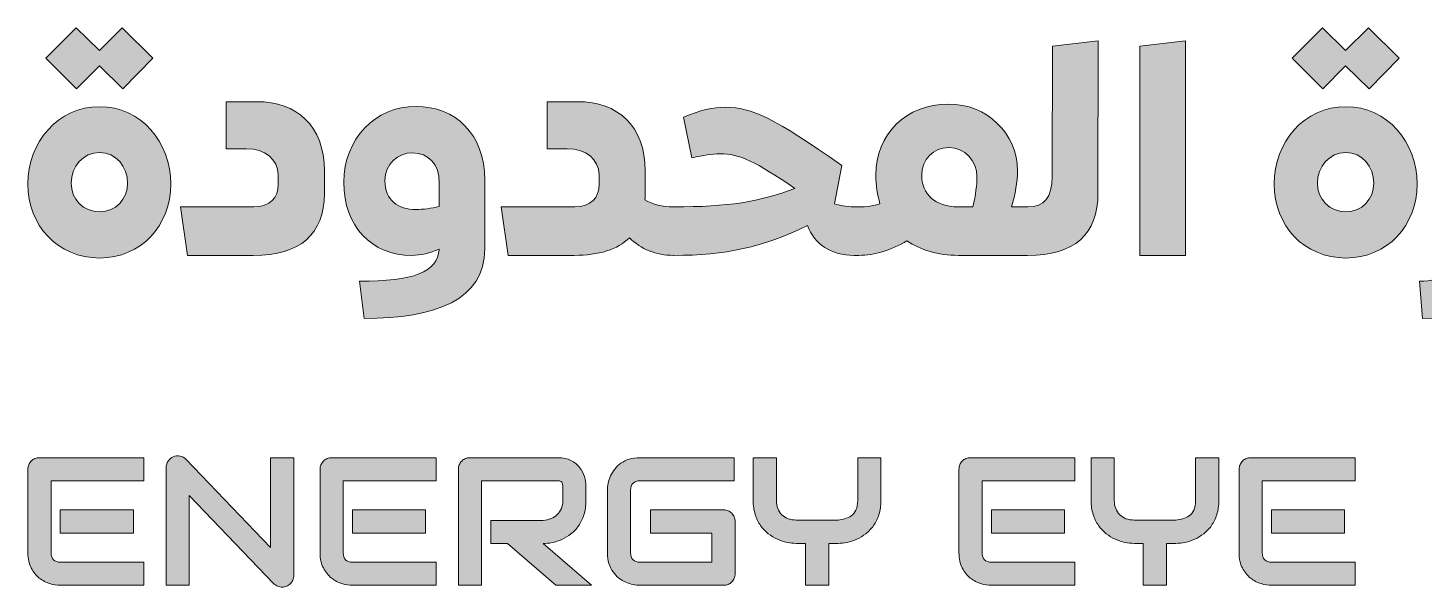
# Model space of a CAD drawing. Header units: millimetres. Extents: x 81 to 1251, y -181 to -29.
# Drawn here: x 359.1 to 451.2, y -181.2 to -144.3 of the extents above; entities that cross this region are included whole.
import ezdxf

# ---------------------------------------------------------------- set-up
doc = ezdxf.new("R2010")
doc.units = ezdxf.units.MM
doc.header["$MEASUREMENT"] = 0
doc.layers.add('Layer 1', color=7, linetype='Continuous', lineweight=0)

# ---------------------------------------------------------------- blocks, each defined once
blk = doc.blocks.new('Block_15')
at = {"layer": 'Layer 1', "true_color": 0x00b9ad, "transparency": 33554687}
h = blk.add_hatch(color=122, dxfattribs=at)
h.dxf.hatch_style = 2
edge = h.paths.add_edge_path()
edge.add_spline(control_points=[(359.525, -172.713), (359.432, -172.753), (359.35, -172.808), (359.282, -172.878), (359.213, -172.948), (359.16, -173.03), (359.12, -173.125), (359.081, -173.219), (359.062, -173.318), (359.062, -173.425), (359.062, -173.425), (359.062, -178.933), (359.062, -178.933), (359.062, -179.329), (359.133, -179.663), (359.276, -179.935), (359.419, -180.207), (359.596, -180.429), (359.811, -180.599), (360.024, -180.769), (360.256, -180.892), (360.506, -180.966), (360.757, -181.041), (360.988, -181.077), (361.2, -181.077), (361.2, -181.077), (366.709, -181.077), (366.709, -181.077), (366.709, -181.077), (366.709, -179.55), (366.709, -179.55), (366.709, -179.55), (361.212, -179.55), (361.212, -179.55), (361.007, -179.55), (360.852, -179.497), (360.747, -179.392), (360.642, -179.287), (360.589, -179.133), (360.589, -178.933), (360.589, -178.933), (360.589, -174.182), (360.589, -174.182), (360.589, -174.182), (366.709, -174.182), (366.709, -174.182), (366.709, -174.182), (366.709, -172.655), (366.709, -172.655), (366.709, -172.655), (359.831, -172.655), (359.831, -172.655), (359.721, -172.655), (359.619, -172.675), (359.525, -172.713)], knot_values=[0, 0, 0, 0, 1, 1, 1, 2, 2, 2, 3, 3, 3, 4, 4, 4, 5, 5, 5, 6, 6, 6, 7, 7, 7, 8, 8, 8, 9, 9, 9, 10, 10, 10, 11, 11, 11, 12, 12, 12, 13, 13, 13, 14, 14, 14, 15, 15, 15, 16, 16, 16, 17, 17, 17, 18, 18, 18, 18], degree=3, periodic=0)
h = blk.add_hatch(color=122, dxfattribs=at)
h.dxf.hatch_style = 2
edge = h.paths.add_edge_path()
edge.add_spline(control_points=[(375.073, -178.587), (375.073, -178.587), (369.493, -172.766), (369.493, -172.766), (369.383, -172.653), (369.253, -172.581), (369.1, -172.552), (368.946, -172.522), (368.798, -172.537), (368.654, -172.596), (368.516, -172.659), (368.403, -172.753), (368.316, -172.88), (368.228, -173.008), (368.183, -173.15), (368.183, -173.306), (368.183, -173.306), (368.183, -181.077), (368.183, -181.077), (368.183, -181.077), (369.711, -181.077), (369.711, -181.077), (369.711, -181.077), (369.711, -175.145), (369.711, -175.145), (369.711, -175.145), (375.291, -180.972), (375.291, -180.972), (375.365, -181.051), (375.45, -181.107), (375.546, -181.143), (375.642, -181.178), (375.736, -181.195), (375.831, -181.195), (375.937, -181.195), (376.036, -181.175), (376.131, -181.136), (376.224, -181.097), (376.306, -181.043), (376.374, -180.974), (376.443, -180.907), (376.497, -180.824), (376.539, -180.731), (376.58, -180.637), (376.6, -180.535), (376.6, -180.425), (376.6, -180.425), (376.6, -172.655), (376.6, -172.655), (376.6, -172.655), (375.073, -172.655), (375.073, -172.655), (375.073, -172.655), (375.073, -178.587), (375.073, -178.587)], knot_values=[0, 0, 0, 0, 1, 1, 1, 2, 2, 2, 3, 3, 3, 4, 4, 4, 5, 5, 5, 6, 6, 6, 7, 7, 7, 8, 8, 8, 9, 9, 9, 10, 10, 10, 11, 11, 11, 12, 12, 12, 13, 13, 13, 14, 14, 14, 15, 15, 15, 16, 16, 16, 17, 17, 17, 18, 18, 18, 18], degree=3, periodic=0)
h = blk.add_hatch(color=122, dxfattribs=at)
h.dxf.hatch_style = 2
edge = h.paths.add_edge_path()
edge.add_spline(control_points=[(378.803, -172.713), (378.709, -172.753), (378.628, -172.808), (378.559, -172.878), (378.491, -172.948), (378.437, -173.03), (378.398, -173.125), (378.358, -173.219), (378.339, -173.318), (378.339, -173.425), (378.339, -173.425), (378.339, -178.933), (378.339, -178.933), (378.339, -179.329), (378.41, -179.663), (378.553, -179.935), (378.696, -180.207), (378.875, -180.429), (379.088, -180.599), (379.302, -180.769), (379.533, -180.892), (379.783, -180.966), (380.035, -181.041), (380.266, -181.077), (380.477, -181.077), (380.477, -181.077), (385.987, -181.077), (385.987, -181.077), (385.987, -181.077), (385.987, -179.55), (385.987, -179.55), (385.987, -179.55), (380.489, -179.55), (380.489, -179.55), (380.286, -179.55), (380.131, -179.497), (380.024, -179.392), (379.919, -179.287), (379.866, -179.133), (379.866, -178.933), (379.866, -178.933), (379.866, -174.182), (379.866, -174.182), (379.866, -174.182), (385.987, -174.182), (385.987, -174.182), (385.987, -174.182), (385.987, -172.655), (385.987, -172.655), (385.987, -172.655), (379.108, -172.655), (379.108, -172.655), (378.999, -172.655), (378.897, -172.675), (378.803, -172.713)], knot_values=[0, 0, 0, 0, 1, 1, 1, 2, 2, 2, 3, 3, 3, 4, 4, 4, 5, 5, 5, 6, 6, 6, 7, 7, 7, 8, 8, 8, 9, 9, 9, 10, 10, 10, 11, 11, 11, 12, 12, 12, 13, 13, 13, 14, 14, 14, 15, 15, 15, 16, 16, 16, 17, 17, 17, 18, 18, 18, 18], degree=3, periodic=0)
h = blk.add_hatch(color=122, dxfattribs=at)
h.dxf.hatch_style = 2
edge = h.paths.add_edge_path()
edge.add_spline(control_points=[(393.655, -178.258), (393.868, -178.215), (394.079, -178.146), (394.289, -178.05), (394.498, -177.953), (394.699, -177.831), (394.891, -177.682), (395.082, -177.533), (395.252, -177.354), (395.398, -177.145), (395.546, -176.936), (395.662, -176.694), (395.748, -176.419), (395.834, -176.146), (395.877, -175.835), (395.877, -175.486), (395.877, -175.486), (395.877, -174.511), (395.877, -174.511), (395.877, -174.322), (395.845, -174.122), (395.781, -173.906), (395.716, -173.691), (395.61, -173.49), (395.464, -173.304), (395.317, -173.117), (395.126, -172.962), (394.891, -172.839), (394.655, -172.717), (394.367, -172.655), (394.027, -172.655), (394.027, -172.655), (388.23, -172.655), (388.23, -172.655), (388.121, -172.655), (388.019, -172.675), (387.925, -172.713), (387.83, -172.753), (387.749, -172.808), (387.68, -172.878), (387.613, -172.948), (387.558, -173.03), (387.519, -173.125), (387.48, -173.219), (387.46, -173.318), (387.46, -173.425), (387.46, -173.425), (387.46, -181.077), (387.46, -181.077), (387.46, -181.077), (388.988, -181.077), (388.988, -181.077), (388.988, -181.077), (388.988, -174.182), (388.988, -174.182), (388.988, -174.182), (394.027, -174.182), (394.027, -174.182), (394.059, -174.182), (394.093, -174.183), (394.13, -174.188), (394.168, -174.192), (394.203, -174.204), (394.236, -174.226), (394.269, -174.247), (394.296, -174.281), (394.318, -174.326), (394.34, -174.371), (394.35, -174.436), (394.35, -174.522), (394.35, -174.522), (394.35, -175.486), (394.35, -175.486), (394.35, -175.686), (394.319, -175.863), (394.256, -176.017), (394.193, -176.172), (394.105, -176.304), (393.989, -176.414), (393.874, -176.523), (393.737, -176.61), (393.579, -176.676), (393.419, -176.74), (393.245, -176.78), (393.052, -176.795), (393.052, -176.795), (389.598, -176.795), (389.598, -176.795), (389.598, -176.795), (389.598, -178.322), (389.598, -178.322), (389.598, -178.322), (390.697, -178.322), (390.697, -178.322), (390.697, -178.322), (393.881, -181.077), (393.881, -181.077), (393.881, -181.077), (396.242, -181.077), (396.242, -181.077), (396.242, -181.077), (393.052, -178.322), (393.052, -178.322), (393.24, -178.322), (393.441, -178.302), (393.655, -178.258)], knot_values=[0, 0, 0, 0, 1, 1, 1, 2, 2, 2, 3, 3, 3, 4, 4, 4, 5, 5, 5, 6, 6, 6, 7, 7, 7, 8, 8, 8, 9, 9, 9, 10, 10, 10, 11, 11, 11, 12, 12, 12, 13, 13, 13, 14, 14, 14, 15, 15, 15, 16, 16, 16, 17, 17, 17, 18, 18, 18, 19, 19, 19, 20, 20, 20, 21, 21, 21, 22, 22, 22, 23, 23, 23, 24, 24, 24, 25, 25, 25, 26, 26, 26, 27, 27, 27, 28, 28, 28, 29, 29, 29, 30, 30, 30, 31, 31, 31, 32, 32, 32, 33, 33, 33, 34, 34, 34, 35, 35, 35, 35], degree=3, periodic=0)
h = blk.add_hatch(color=122, dxfattribs=at)
h.dxf.hatch_style = 2
edge = h.paths.add_edge_path()
edge.add_spline(control_points=[(405.502, -176.326), (405.433, -176.256), (405.352, -176.199), (405.258, -176.158), (405.164, -176.117), (405.062, -176.096), (404.953, -176.096), (404.953, -176.096), (400.13, -176.096), (400.13, -176.096), (400.13, -176.096), (400.13, -177.635), (400.13, -177.635), (400.13, -177.635), (404.195, -177.635), (404.195, -177.635), (404.195, -177.635), (404.195, -179.55), (404.195, -179.55), (404.195, -179.55), (399.443, -179.55), (399.443, -179.55), (399.247, -179.55), (399.096, -179.497), (398.988, -179.389), (398.88, -179.282), (398.826, -179.129), (398.826, -178.933), (398.826, -178.933), (398.826, -174.81), (398.826, -174.81), (398.826, -174.603), (398.879, -174.446), (398.984, -174.341), (399.091, -174.234), (399.243, -174.182), (399.443, -174.182), (399.443, -174.182), (405.651, -174.182), (405.651, -174.182), (405.651, -174.182), (405.651, -172.655), (405.651, -172.655), (405.651, -172.655), (399.443, -172.655), (399.443, -172.655), (399.18, -172.655), (398.946, -172.688), (398.738, -172.754), (398.531, -172.821), (398.348, -172.91), (398.189, -173.022), (398.03, -173.133), (397.894, -173.261), (397.781, -173.407), (397.667, -173.552), (397.575, -173.703), (397.505, -173.861), (397.434, -174.02), (397.382, -174.181), (397.349, -174.343), (397.316, -174.506), (397.299, -174.658), (397.299, -174.799), (397.299, -174.799), (397.299, -178.933), (397.299, -178.933), (397.299, -179.196), (397.333, -179.432), (397.399, -179.641), (397.466, -179.85), (397.554, -180.035), (397.666, -180.194), (397.778, -180.352), (397.906, -180.487), (398.05, -180.599), (398.196, -180.711), (398.348, -180.801), (398.506, -180.872), (398.665, -180.943), (398.825, -180.995), (398.988, -181.028), (399.15, -181.061), (399.303, -181.077), (399.443, -181.077), (399.443, -181.077), (404.953, -181.077), (404.953, -181.077), (405.062, -181.077), (405.164, -181.058), (405.258, -181.019), (405.352, -180.979), (405.433, -180.926), (405.502, -180.857), (405.57, -180.789), (405.624, -180.707), (405.663, -180.614), (405.703, -180.519), (405.722, -180.418), (405.722, -180.308), (405.722, -180.308), (405.722, -176.866), (405.722, -176.866), (405.722, -176.76), (405.703, -176.661), (405.663, -176.569), (405.624, -176.477), (405.57, -176.396), (405.502, -176.326)], knot_values=[0, 0, 0, 0, 1, 1, 1, 2, 2, 2, 3, 3, 3, 4, 4, 4, 5, 5, 5, 6, 6, 6, 7, 7, 7, 8, 8, 8, 9, 9, 9, 10, 10, 10, 11, 11, 11, 12, 12, 12, 13, 13, 13, 14, 14, 14, 15, 15, 15, 16, 16, 16, 17, 17, 17, 18, 18, 18, 19, 19, 19, 20, 20, 20, 21, 21, 21, 22, 22, 22, 23, 23, 23, 24, 24, 24, 25, 25, 25, 26, 26, 26, 27, 27, 27, 28, 28, 28, 29, 29, 29, 30, 30, 30, 31, 31, 31, 32, 32, 32, 33, 33, 33, 34, 34, 34, 35, 35, 35, 36, 36, 36, 36], degree=3, periodic=0)
h = blk.add_hatch(color=122, dxfattribs=at)
h.dxf.hatch_style = 2
edge = h.paths.add_edge_path()
edge.add_spline(control_points=[(413.81, -175.474), (413.81, -175.74), (413.769, -175.953), (413.687, -176.114), (413.605, -176.275), (413.501, -176.4), (413.375, -176.491), (413.25, -176.58), (413.111, -176.644), (412.959, -176.68), (412.805, -176.718), (412.656, -176.748), (412.512, -176.772), (412.512, -176.772), (409.757, -176.772), (409.757, -176.772), (409.558, -176.772), (409.376, -176.742), (409.214, -176.68), (409.051, -176.62), (408.913, -176.533), (408.8, -176.419), (408.686, -176.307), (408.598, -176.17), (408.535, -176.011), (408.472, -175.853), (408.441, -175.674), (408.441, -175.474), (408.441, -175.474), (408.441, -172.655), (408.441, -172.655), (408.441, -172.655), (406.914, -172.655), (406.914, -172.655), (406.914, -172.655), (406.914, -175.474), (406.914, -175.474), (406.914, -175.819), (406.959, -176.129), (407.046, -176.405), (407.134, -176.68), (407.252, -176.924), (407.399, -177.133), (407.546, -177.342), (407.715, -177.523), (407.907, -177.671), (408.098, -177.82), (408.299, -177.942), (408.509, -178.038), (408.718, -178.134), (408.93, -178.204), (409.144, -178.246), (409.357, -178.29), (409.558, -178.311), (409.745, -178.311), (409.745, -178.311), (410.356, -178.311), (410.356, -178.311), (410.356, -178.311), (410.356, -181.077), (410.356, -181.077), (410.356, -181.077), (411.895, -181.077), (411.895, -181.077), (411.895, -181.077), (411.895, -178.311), (411.895, -178.311), (411.895, -178.311), (412.512, -178.311), (412.512, -178.311), (412.7, -178.311), (412.9, -178.29), (413.113, -178.246), (413.328, -178.204), (413.538, -178.134), (413.745, -178.038), (413.953, -177.942), (414.154, -177.82), (414.348, -177.671), (414.541, -177.523), (414.71, -177.342), (414.856, -177.133), (415, -176.924), (415.117, -176.682), (415.205, -176.408), (415.292, -176.134), (415.337, -175.823), (415.337, -175.474), (415.337, -175.474), (415.337, -172.655), (415.337, -172.655), (415.337, -172.655), (413.81, -172.655), (413.81, -172.655), (413.81, -172.655), (413.81, -175.474), (413.81, -175.474)], knot_values=[0, 0, 0, 0, 1, 1, 1, 2, 2, 2, 3, 3, 3, 4, 4, 4, 5, 5, 5, 6, 6, 6, 7, 7, 7, 8, 8, 8, 9, 9, 9, 10, 10, 10, 11, 11, 11, 12, 12, 12, 13, 13, 13, 14, 14, 14, 15, 15, 15, 16, 16, 16, 17, 17, 17, 18, 18, 18, 19, 19, 19, 20, 20, 20, 21, 21, 21, 22, 22, 22, 23, 23, 23, 24, 24, 24, 25, 25, 25, 26, 26, 26, 27, 27, 27, 28, 28, 28, 29, 29, 29, 30, 30, 30, 31, 31, 31, 32, 32, 32, 32], degree=3, periodic=0)
h = blk.add_hatch(color=122, dxfattribs=at)
h.dxf.hatch_style = 2
edge = h.paths.add_edge_path()
edge.add_spline(control_points=[(420.952, -172.713), (420.859, -172.753), (420.777, -172.808), (420.709, -172.878), (420.64, -172.948), (420.587, -173.03), (420.547, -173.125), (420.508, -173.219), (420.489, -173.318), (420.489, -173.425), (420.489, -173.425), (420.489, -178.933), (420.489, -178.933), (420.489, -179.329), (420.56, -179.663), (420.703, -179.935), (420.846, -180.207), (421.024, -180.429), (421.238, -180.599), (421.451, -180.769), (421.683, -180.892), (421.934, -180.966), (422.184, -181.041), (422.415, -181.077), (422.627, -181.077), (422.627, -181.077), (428.137, -181.077), (428.137, -181.077), (428.137, -181.077), (428.137, -179.55), (428.137, -179.55), (428.137, -179.55), (422.639, -179.55), (422.639, -179.55), (422.434, -179.55), (422.28, -179.497), (422.174, -179.392), (422.069, -179.287), (422.016, -179.133), (422.016, -178.933), (422.016, -178.933), (422.016, -174.182), (422.016, -174.182), (422.016, -174.182), (428.137, -174.182), (428.137, -174.182), (428.137, -174.182), (428.137, -172.655), (428.137, -172.655), (428.137, -172.655), (421.258, -172.655), (421.258, -172.655), (421.148, -172.655), (421.047, -172.675), (420.952, -172.713)], knot_values=[0, 0, 0, 0, 1, 1, 1, 2, 2, 2, 3, 3, 3, 4, 4, 4, 5, 5, 5, 6, 6, 6, 7, 7, 7, 8, 8, 8, 9, 9, 9, 10, 10, 10, 11, 11, 11, 12, 12, 12, 13, 13, 13, 14, 14, 14, 15, 15, 15, 16, 16, 16, 17, 17, 17, 18, 18, 18, 18], degree=3, periodic=0)
h = blk.add_hatch(color=122, dxfattribs=at)
h.dxf.hatch_style = 2
edge = h.paths.add_edge_path()
edge.add_spline(control_points=[(436.106, -175.474), (436.106, -175.74), (436.065, -175.953), (435.983, -176.114), (435.9, -176.275), (435.796, -176.4), (435.672, -176.491), (435.546, -176.58), (435.407, -176.644), (435.254, -176.68), (435.102, -176.718), (434.953, -176.748), (434.808, -176.772), (434.808, -176.772), (432.053, -176.772), (432.053, -176.772), (431.853, -176.772), (431.673, -176.742), (431.51, -176.68), (431.348, -176.62), (431.21, -176.533), (431.096, -176.419), (430.982, -176.307), (430.894, -176.17), (430.832, -176.011), (430.769, -175.853), (430.738, -175.674), (430.738, -175.474), (430.738, -175.474), (430.738, -172.655), (430.738, -172.655), (430.738, -172.655), (429.211, -172.655), (429.211, -172.655), (429.211, -172.655), (429.211, -175.474), (429.211, -175.474), (429.211, -175.819), (429.255, -176.129), (429.343, -176.405), (429.431, -176.68), (429.549, -176.924), (429.695, -177.133), (429.843, -177.342), (430.012, -177.523), (430.203, -177.671), (430.395, -177.82), (430.596, -177.942), (430.806, -178.038), (431.015, -178.134), (431.227, -178.204), (431.44, -178.246), (431.653, -178.29), (431.853, -178.311), (432.042, -178.311), (432.042, -178.311), (432.653, -178.311), (432.653, -178.311), (432.653, -178.311), (432.653, -181.077), (432.653, -181.077), (432.653, -181.077), (434.191, -181.077), (434.191, -181.077), (434.191, -181.077), (434.191, -178.311), (434.191, -178.311), (434.191, -178.311), (434.808, -178.311), (434.808, -178.311), (434.997, -178.311), (435.196, -178.29), (435.41, -178.246), (435.623, -178.204), (435.834, -178.134), (436.042, -178.038), (436.249, -177.942), (436.45, -177.82), (436.643, -177.671), (436.838, -177.523), (437.008, -177.342), (437.151, -177.133), (437.297, -176.924), (437.413, -176.682), (437.501, -176.408), (437.589, -176.134), (437.633, -175.823), (437.633, -175.474), (437.633, -175.474), (437.633, -172.655), (437.633, -172.655), (437.633, -172.655), (436.106, -172.655), (436.106, -172.655), (436.106, -172.655), (436.106, -175.474), (436.106, -175.474)], knot_values=[0, 0, 0, 0, 1, 1, 1, 2, 2, 2, 3, 3, 3, 4, 4, 4, 5, 5, 5, 6, 6, 6, 7, 7, 7, 8, 8, 8, 9, 9, 9, 10, 10, 10, 11, 11, 11, 12, 12, 12, 13, 13, 13, 14, 14, 14, 15, 15, 15, 16, 16, 16, 17, 17, 17, 18, 18, 18, 19, 19, 19, 20, 20, 20, 21, 21, 21, 22, 22, 22, 23, 23, 23, 24, 24, 24, 25, 25, 25, 26, 26, 26, 27, 27, 27, 28, 28, 28, 29, 29, 29, 30, 30, 30, 31, 31, 31, 32, 32, 32, 32], degree=3, periodic=0)
h = blk.add_hatch(color=122, dxfattribs=at)
h.dxf.hatch_style = 2
edge = h.paths.add_edge_path()
edge.add_spline(control_points=[(439.437, -172.713), (439.344, -172.753), (439.262, -172.808), (439.194, -172.878), (439.125, -172.948), (439.072, -173.03), (439.032, -173.125), (438.993, -173.219), (438.974, -173.318), (438.974, -173.425), (438.974, -173.425), (438.974, -178.933), (438.974, -178.933), (438.974, -179.329), (439.045, -179.663), (439.188, -179.935), (439.33, -180.207), (439.508, -180.429), (439.722, -180.599), (439.935, -180.769), (440.168, -180.892), (440.418, -180.966), (440.669, -181.041), (440.9, -181.077), (441.111, -181.077), (441.111, -181.077), (446.621, -181.077), (446.621, -181.077), (446.621, -181.077), (446.621, -179.55), (446.621, -179.55), (446.621, -179.55), (441.124, -179.55), (441.124, -179.55), (440.919, -179.55), (440.764, -179.497), (440.659, -179.392), (440.554, -179.287), (440.5, -179.133), (440.5, -178.933), (440.5, -178.933), (440.5, -174.182), (440.5, -174.182), (440.5, -174.182), (446.621, -174.182), (446.621, -174.182), (446.621, -174.182), (446.621, -172.655), (446.621, -172.655), (446.621, -172.655), (439.743, -172.655), (439.743, -172.655), (439.633, -172.655), (439.531, -172.675), (439.437, -172.713)], knot_values=[0, 0, 0, 0, 1, 1, 1, 2, 2, 2, 3, 3, 3, 4, 4, 4, 5, 5, 5, 6, 6, 6, 7, 7, 7, 8, 8, 8, 9, 9, 9, 10, 10, 10, 11, 11, 11, 12, 12, 12, 13, 13, 13, 14, 14, 14, 15, 15, 15, 16, 16, 16, 17, 17, 17, 18, 18, 18, 18], degree=3, periodic=0)
h = blk.add_hatch(color=122, dxfattribs=at)
h.dxf.hatch_style = 2
h.paths.add_polyline_path([(366.022, -177.635), (366.022, -176.096), (361.2, -176.096), (361.2, -177.635)])
h = blk.add_hatch(color=122, dxfattribs=at)
h.dxf.hatch_style = 2
h.paths.add_polyline_path([(385.299, -177.635), (385.299, -176.096), (380.477, -176.096), (380.477, -177.635)])
h = blk.add_hatch(color=122, dxfattribs=at)
h.dxf.hatch_style = 2
h.paths.add_polyline_path([(427.449, -177.635), (427.449, -176.096), (422.627, -176.096), (422.627, -177.635)])
h = blk.add_hatch(color=122, dxfattribs=at)
h.dxf.hatch_style = 2
h.paths.add_polyline_path([(445.934, -177.635), (445.934, -176.096), (441.111, -176.096), (441.111, -177.635)])
at = {"layer": 'Layer 1'}
for points in [[(366.022, -177.635), (366.022, -176.096), (361.2, -176.096), (361.2, -177.635)], [(385.299, -177.635), (385.299, -176.096), (380.477, -176.096), (380.477, -177.635)], [(427.449, -177.635), (427.449, -176.096), (422.627, -176.096), (422.627, -177.635)], [(445.934, -177.635), (445.934, -176.096), (441.111, -176.096), (441.111, -177.635)]]:
    blk.add_lwpolyline(points, close=True, dxfattribs=at)
for points, knots in [([(359.525, -172.713), (359.432, -172.753), (359.35, -172.808), (359.282, -172.878), (359.213, -172.948), (359.16, -173.03), (359.12, -173.125), (359.081, -173.219), (359.062, -173.318), (359.062, -173.425), (359.062, -173.425), (359.062, -178.933), (359.062, -178.933), (359.062, -179.329), (359.133, -179.663), (359.276, -179.935), (359.419, -180.207), (359.596, -180.429), (359.811, -180.599), (360.024, -180.769), (360.256, -180.892), (360.506, -180.966), (360.757, -181.041), (360.988, -181.077), (361.2, -181.077), (361.2, -181.077), (366.709, -181.077), (366.709, -181.077), (366.709, -181.077), (366.709, -179.55), (366.709, -179.55), (366.709, -179.55), (361.212, -179.55), (361.212, -179.55), (361.007, -179.55), (360.852, -179.497), (360.747, -179.392), (360.642, -179.287), (360.589, -179.133), (360.589, -178.933), (360.589, -178.933), (360.589, -174.182), (360.589, -174.182), (360.589, -174.182), (366.709, -174.182), (366.709, -174.182), (366.709, -174.182), (366.709, -172.655), (366.709, -172.655), (366.709, -172.655), (359.831, -172.655), (359.831, -172.655), (359.721, -172.655), (359.619, -172.675), (359.525, -172.713)], [0, 0, 0, 0, 1, 1, 1, 2, 2, 2, 3, 3, 3, 4, 4, 4, 5, 5, 5, 6, 6, 6, 7, 7, 7, 8, 8, 8, 9, 9, 9, 10, 10, 10, 11, 11, 11, 12, 12, 12, 13, 13, 13, 14, 14, 14, 15, 15, 15, 16, 16, 16, 17, 17, 17, 18, 18, 18, 18]), ([(375.073, -178.587), (375.073, -178.587), (369.493, -172.766), (369.493, -172.766), (369.383, -172.653), (369.253, -172.581), (369.1, -172.552), (368.946, -172.522), (368.798, -172.537), (368.654, -172.596), (368.516, -172.659), (368.403, -172.753), (368.316, -172.88), (368.228, -173.008), (368.183, -173.15), (368.183, -173.306), (368.183, -173.306), (368.183, -181.077), (368.183, -181.077), (368.183, -181.077), (369.711, -181.077), (369.711, -181.077), (369.711, -181.077), (369.711, -175.145), (369.711, -175.145), (369.711, -175.145), (375.291, -180.972), (375.291, -180.972), (375.365, -181.051), (375.45, -181.107), (375.546, -181.143), (375.642, -181.178), (375.736, -181.195), (375.831, -181.195), (375.937, -181.195), (376.036, -181.175), (376.131, -181.136), (376.224, -181.097), (376.306, -181.043), (376.374, -180.974), (376.443, -180.907), (376.497, -180.824), (376.539, -180.731), (376.58, -180.637), (376.6, -180.535), (376.6, -180.425), (376.6, -180.425), (376.6, -172.655), (376.6, -172.655), (376.6, -172.655), (375.073, -172.655), (375.073, -172.655), (375.073, -172.655), (375.073, -178.587), (375.073, -178.587)], [0, 0, 0, 0, 1, 1, 1, 2, 2, 2, 3, 3, 3, 4, 4, 4, 5, 5, 5, 6, 6, 6, 7, 7, 7, 8, 8, 8, 9, 9, 9, 10, 10, 10, 11, 11, 11, 12, 12, 12, 13, 13, 13, 14, 14, 14, 15, 15, 15, 16, 16, 16, 17, 17, 17, 18, 18, 18, 18]), ([(378.803, -172.713), (378.709, -172.753), (378.628, -172.808), (378.559, -172.878), (378.491, -172.948), (378.437, -173.03), (378.398, -173.125), (378.358, -173.219), (378.339, -173.318), (378.339, -173.425), (378.339, -173.425), (378.339, -178.933), (378.339, -178.933), (378.339, -179.329), (378.41, -179.663), (378.553, -179.935), (378.696, -180.207), (378.875, -180.429), (379.088, -180.599), (379.302, -180.769), (379.533, -180.892), (379.783, -180.966), (380.035, -181.041), (380.266, -181.077), (380.477, -181.077), (380.477, -181.077), (385.987, -181.077), (385.987, -181.077), (385.987, -181.077), (385.987, -179.55), (385.987, -179.55), (385.987, -179.55), (380.489, -179.55), (380.489, -179.55), (380.286, -179.55), (380.131, -179.497), (380.024, -179.392), (379.919, -179.287), (379.866, -179.133), (379.866, -178.933), (379.866, -178.933), (379.866, -174.182), (379.866, -174.182), (379.866, -174.182), (385.987, -174.182), (385.987, -174.182), (385.987, -174.182), (385.987, -172.655), (385.987, -172.655), (385.987, -172.655), (379.108, -172.655), (379.108, -172.655), (378.999, -172.655), (378.897, -172.675), (378.803, -172.713)], [0, 0, 0, 0, 1, 1, 1, 2, 2, 2, 3, 3, 3, 4, 4, 4, 5, 5, 5, 6, 6, 6, 7, 7, 7, 8, 8, 8, 9, 9, 9, 10, 10, 10, 11, 11, 11, 12, 12, 12, 13, 13, 13, 14, 14, 14, 15, 15, 15, 16, 16, 16, 17, 17, 17, 18, 18, 18, 18]), ([(393.655, -178.258), (393.868, -178.215), (394.079, -178.146), (394.289, -178.05), (394.498, -177.953), (394.699, -177.831), (394.891, -177.682), (395.082, -177.533), (395.252, -177.354), (395.398, -177.145), (395.546, -176.936), (395.662, -176.694), (395.748, -176.419), (395.834, -176.146), (395.877, -175.835), (395.877, -175.486), (395.877, -175.486), (395.877, -174.511), (395.877, -174.511), (395.877, -174.322), (395.845, -174.122), (395.781, -173.906), (395.716, -173.691), (395.61, -173.49), (395.464, -173.304), (395.317, -173.117), (395.126, -172.962), (394.891, -172.839), (394.655, -172.717), (394.367, -172.655), (394.027, -172.655), (394.027, -172.655), (388.23, -172.655), (388.23, -172.655), (388.121, -172.655), (388.019, -172.675), (387.925, -172.713), (387.83, -172.753), (387.749, -172.808), (387.68, -172.878), (387.613, -172.948), (387.558, -173.03), (387.519, -173.125), (387.48, -173.219), (387.46, -173.318), (387.46, -173.425), (387.46, -173.425), (387.46, -181.077), (387.46, -181.077), (387.46, -181.077), (388.988, -181.077), (388.988, -181.077), (388.988, -181.077), (388.988, -174.182), (388.988, -174.182), (388.988, -174.182), (394.027, -174.182), (394.027, -174.182), (394.059, -174.182), (394.093, -174.183), (394.13, -174.188), (394.168, -174.192), (394.203, -174.204), (394.236, -174.226), (394.269, -174.247), (394.296, -174.281), (394.318, -174.326), (394.34, -174.371), (394.35, -174.436), (394.35, -174.522), (394.35, -174.522), (394.35, -175.486), (394.35, -175.486), (394.35, -175.686), (394.319, -175.863), (394.256, -176.017), (394.193, -176.172), (394.105, -176.304), (393.989, -176.414), (393.874, -176.523), (393.737, -176.61), (393.579, -176.676), (393.419, -176.74), (393.245, -176.78), (393.052, -176.795), (393.052, -176.795), (389.598, -176.795), (389.598, -176.795), (389.598, -176.795), (389.598, -178.322), (389.598, -178.322), (389.598, -178.322), (390.697, -178.322), (390.697, -178.322), (390.697, -178.322), (393.881, -181.077), (393.881, -181.077), (393.881, -181.077), (396.242, -181.077), (396.242, -181.077), (396.242, -181.077), (393.052, -178.322), (393.052, -178.322), (393.24, -178.322), (393.441, -178.302), (393.655, -178.258)], [0, 0, 0, 0, 1, 1, 1, 2, 2, 2, 3, 3, 3, 4, 4, 4, 5, 5, 5, 6, 6, 6, 7, 7, 7, 8, 8, 8, 9, 9, 9, 10, 10, 10, 11, 11, 11, 12, 12, 12, 13, 13, 13, 14, 14, 14, 15, 15, 15, 16, 16, 16, 17, 17, 17, 18, 18, 18, 19, 19, 19, 20, 20, 20, 21, 21, 21, 22, 22, 22, 23, 23, 23, 24, 24, 24, 25, 25, 25, 26, 26, 26, 27, 27, 27, 28, 28, 28, 29, 29, 29, 30, 30, 30, 31, 31, 31, 32, 32, 32, 33, 33, 33, 34, 34, 34, 35, 35, 35, 35]), ([(405.502, -176.326), (405.433, -176.256), (405.352, -176.199), (405.258, -176.158), (405.164, -176.117), (405.062, -176.096), (404.953, -176.096), (404.953, -176.096), (400.13, -176.096), (400.13, -176.096), (400.13, -176.096), (400.13, -177.635), (400.13, -177.635), (400.13, -177.635), (404.195, -177.635), (404.195, -177.635), (404.195, -177.635), (404.195, -179.55), (404.195, -179.55), (404.195, -179.55), (399.443, -179.55), (399.443, -179.55), (399.247, -179.55), (399.096, -179.497), (398.988, -179.389), (398.88, -179.282), (398.826, -179.129), (398.826, -178.933), (398.826, -178.933), (398.826, -174.81), (398.826, -174.81), (398.826, -174.603), (398.879, -174.446), (398.984, -174.341), (399.091, -174.234), (399.243, -174.182), (399.443, -174.182), (399.443, -174.182), (405.651, -174.182), (405.651, -174.182), (405.651, -174.182), (405.651, -172.655), (405.651, -172.655), (405.651, -172.655), (399.443, -172.655), (399.443, -172.655), (399.18, -172.655), (398.946, -172.688), (398.738, -172.754), (398.531, -172.821), (398.348, -172.91), (398.189, -173.022), (398.03, -173.133), (397.894, -173.261), (397.781, -173.407), (397.667, -173.552), (397.575, -173.703), (397.505, -173.861), (397.434, -174.02), (397.382, -174.181), (397.349, -174.343), (397.316, -174.506), (397.299, -174.658), (397.299, -174.799), (397.299, -174.799), (397.299, -178.933), (397.299, -178.933), (397.299, -179.196), (397.333, -179.432), (397.399, -179.641), (397.466, -179.85), (397.554, -180.035), (397.666, -180.194), (397.778, -180.352), (397.906, -180.487), (398.05, -180.599), (398.196, -180.711), (398.348, -180.801), (398.506, -180.872), (398.665, -180.943), (398.825, -180.995), (398.988, -181.028), (399.15, -181.061), (399.303, -181.077), (399.443, -181.077), (399.443, -181.077), (404.953, -181.077), (404.953, -181.077), (405.062, -181.077), (405.164, -181.058), (405.258, -181.019), (405.352, -180.979), (405.433, -180.926), (405.502, -180.857), (405.57, -180.789), (405.624, -180.707), (405.663, -180.614), (405.703, -180.519), (405.722, -180.418), (405.722, -180.308), (405.722, -180.308), (405.722, -176.866), (405.722, -176.866), (405.722, -176.76), (405.703, -176.661), (405.663, -176.569), (405.624, -176.477), (405.57, -176.396), (405.502, -176.326)], [0, 0, 0, 0, 1, 1, 1, 2, 2, 2, 3, 3, 3, 4, 4, 4, 5, 5, 5, 6, 6, 6, 7, 7, 7, 8, 8, 8, 9, 9, 9, 10, 10, 10, 11, 11, 11, 12, 12, 12, 13, 13, 13, 14, 14, 14, 15, 15, 15, 16, 16, 16, 17, 17, 17, 18, 18, 18, 19, 19, 19, 20, 20, 20, 21, 21, 21, 22, 22, 22, 23, 23, 23, 24, 24, 24, 25, 25, 25, 26, 26, 26, 27, 27, 27, 28, 28, 28, 29, 29, 29, 30, 30, 30, 31, 31, 31, 32, 32, 32, 33, 33, 33, 34, 34, 34, 35, 35, 35, 36, 36, 36, 36]), ([(413.81, -175.474), (413.81, -175.74), (413.769, -175.953), (413.687, -176.114), (413.605, -176.275), (413.501, -176.4), (413.375, -176.491), (413.25, -176.58), (413.111, -176.644), (412.959, -176.68), (412.805, -176.718), (412.656, -176.748), (412.512, -176.772), (412.512, -176.772), (409.757, -176.772), (409.757, -176.772), (409.558, -176.772), (409.376, -176.742), (409.214, -176.68), (409.051, -176.62), (408.913, -176.533), (408.8, -176.419), (408.686, -176.307), (408.598, -176.17), (408.535, -176.011), (408.472, -175.853), (408.441, -175.674), (408.441, -175.474), (408.441, -175.474), (408.441, -172.655), (408.441, -172.655), (408.441, -172.655), (406.914, -172.655), (406.914, -172.655), (406.914, -172.655), (406.914, -175.474), (406.914, -175.474), (406.914, -175.819), (406.959, -176.129), (407.046, -176.405), (407.134, -176.68), (407.252, -176.924), (407.399, -177.133), (407.546, -177.342), (407.715, -177.523), (407.907, -177.671), (408.098, -177.82), (408.299, -177.942), (408.509, -178.038), (408.718, -178.134), (408.93, -178.204), (409.144, -178.246), (409.357, -178.29), (409.558, -178.311), (409.745, -178.311), (409.745, -178.311), (410.356, -178.311), (410.356, -178.311), (410.356, -178.311), (410.356, -181.077), (410.356, -181.077), (410.356, -181.077), (411.895, -181.077), (411.895, -181.077), (411.895, -181.077), (411.895, -178.311), (411.895, -178.311), (411.895, -178.311), (412.512, -178.311), (412.512, -178.311), (412.7, -178.311), (412.9, -178.29), (413.113, -178.246), (413.328, -178.204), (413.538, -178.134), (413.745, -178.038), (413.953, -177.942), (414.154, -177.82), (414.348, -177.671), (414.541, -177.523), (414.71, -177.342), (414.856, -177.133), (415, -176.924), (415.117, -176.682), (415.205, -176.408), (415.292, -176.134), (415.337, -175.823), (415.337, -175.474), (415.337, -175.474), (415.337, -172.655), (415.337, -172.655), (415.337, -172.655), (413.81, -172.655), (413.81, -172.655), (413.81, -172.655), (413.81, -175.474), (413.81, -175.474)], [0, 0, 0, 0, 1, 1, 1, 2, 2, 2, 3, 3, 3, 4, 4, 4, 5, 5, 5, 6, 6, 6, 7, 7, 7, 8, 8, 8, 9, 9, 9, 10, 10, 10, 11, 11, 11, 12, 12, 12, 13, 13, 13, 14, 14, 14, 15, 15, 15, 16, 16, 16, 17, 17, 17, 18, 18, 18, 19, 19, 19, 20, 20, 20, 21, 21, 21, 22, 22, 22, 23, 23, 23, 24, 24, 24, 25, 25, 25, 26, 26, 26, 27, 27, 27, 28, 28, 28, 29, 29, 29, 30, 30, 30, 31, 31, 31, 32, 32, 32, 32]), ([(420.952, -172.713), (420.859, -172.753), (420.777, -172.808), (420.709, -172.878), (420.64, -172.948), (420.587, -173.03), (420.547, -173.125), (420.508, -173.219), (420.489, -173.318), (420.489, -173.425), (420.489, -173.425), (420.489, -178.933), (420.489, -178.933), (420.489, -179.329), (420.56, -179.663), (420.703, -179.935), (420.846, -180.207), (421.024, -180.429), (421.238, -180.599), (421.451, -180.769), (421.683, -180.892), (421.934, -180.966), (422.184, -181.041), (422.415, -181.077), (422.627, -181.077), (422.627, -181.077), (428.137, -181.077), (428.137, -181.077), (428.137, -181.077), (428.137, -179.55), (428.137, -179.55), (428.137, -179.55), (422.639, -179.55), (422.639, -179.55), (422.434, -179.55), (422.28, -179.497), (422.174, -179.392), (422.069, -179.287), (422.016, -179.133), (422.016, -178.933), (422.016, -178.933), (422.016, -174.182), (422.016, -174.182), (422.016, -174.182), (428.137, -174.182), (428.137, -174.182), (428.137, -174.182), (428.137, -172.655), (428.137, -172.655), (428.137, -172.655), (421.258, -172.655), (421.258, -172.655), (421.148, -172.655), (421.047, -172.675), (420.952, -172.713)], [0, 0, 0, 0, 1, 1, 1, 2, 2, 2, 3, 3, 3, 4, 4, 4, 5, 5, 5, 6, 6, 6, 7, 7, 7, 8, 8, 8, 9, 9, 9, 10, 10, 10, 11, 11, 11, 12, 12, 12, 13, 13, 13, 14, 14, 14, 15, 15, 15, 16, 16, 16, 17, 17, 17, 18, 18, 18, 18]), ([(436.106, -175.474), (436.106, -175.74), (436.065, -175.953), (435.983, -176.114), (435.9, -176.275), (435.796, -176.4), (435.672, -176.491), (435.546, -176.58), (435.407, -176.644), (435.254, -176.68), (435.102, -176.718), (434.953, -176.748), (434.808, -176.772), (434.808, -176.772), (432.053, -176.772), (432.053, -176.772), (431.853, -176.772), (431.673, -176.742), (431.51, -176.68), (431.348, -176.62), (431.21, -176.533), (431.096, -176.419), (430.982, -176.307), (430.894, -176.17), (430.832, -176.011), (430.769, -175.853), (430.738, -175.674), (430.738, -175.474), (430.738, -175.474), (430.738, -172.655), (430.738, -172.655), (430.738, -172.655), (429.211, -172.655), (429.211, -172.655), (429.211, -172.655), (429.211, -175.474), (429.211, -175.474), (429.211, -175.819), (429.255, -176.129), (429.343, -176.405), (429.431, -176.68), (429.549, -176.924), (429.695, -177.133), (429.843, -177.342), (430.012, -177.523), (430.203, -177.671), (430.395, -177.82), (430.596, -177.942), (430.806, -178.038), (431.015, -178.134), (431.227, -178.204), (431.44, -178.246), (431.653, -178.29), (431.853, -178.311), (432.042, -178.311), (432.042, -178.311), (432.653, -178.311), (432.653, -178.311), (432.653, -178.311), (432.653, -181.077), (432.653, -181.077), (432.653, -181.077), (434.191, -181.077), (434.191, -181.077), (434.191, -181.077), (434.191, -178.311), (434.191, -178.311), (434.191, -178.311), (434.808, -178.311), (434.808, -178.311), (434.997, -178.311), (435.196, -178.29), (435.41, -178.246), (435.623, -178.204), (435.834, -178.134), (436.042, -178.038), (436.249, -177.942), (436.45, -177.82), (436.643, -177.671), (436.838, -177.523), (437.008, -177.342), (437.151, -177.133), (437.297, -176.924), (437.413, -176.682), (437.501, -176.408), (437.589, -176.134), (437.633, -175.823), (437.633, -175.474), (437.633, -175.474), (437.633, -172.655), (437.633, -172.655), (437.633, -172.655), (436.106, -172.655), (436.106, -172.655), (436.106, -172.655), (436.106, -175.474), (436.106, -175.474)], [0, 0, 0, 0, 1, 1, 1, 2, 2, 2, 3, 3, 3, 4, 4, 4, 5, 5, 5, 6, 6, 6, 7, 7, 7, 8, 8, 8, 9, 9, 9, 10, 10, 10, 11, 11, 11, 12, 12, 12, 13, 13, 13, 14, 14, 14, 15, 15, 15, 16, 16, 16, 17, 17, 17, 18, 18, 18, 19, 19, 19, 20, 20, 20, 21, 21, 21, 22, 22, 22, 23, 23, 23, 24, 24, 24, 25, 25, 25, 26, 26, 26, 27, 27, 27, 28, 28, 28, 29, 29, 29, 30, 30, 30, 31, 31, 31, 32, 32, 32, 32]), ([(439.437, -172.713), (439.344, -172.753), (439.262, -172.808), (439.194, -172.878), (439.125, -172.948), (439.072, -173.03), (439.032, -173.125), (438.993, -173.219), (438.974, -173.318), (438.974, -173.425), (438.974, -173.425), (438.974, -178.933), (438.974, -178.933), (438.974, -179.329), (439.045, -179.663), (439.188, -179.935), (439.33, -180.207), (439.508, -180.429), (439.722, -180.599), (439.935, -180.769), (440.168, -180.892), (440.418, -180.966), (440.669, -181.041), (440.9, -181.077), (441.111, -181.077), (441.111, -181.077), (446.621, -181.077), (446.621, -181.077), (446.621, -181.077), (446.621, -179.55), (446.621, -179.55), (446.621, -179.55), (441.124, -179.55), (441.124, -179.55), (440.919, -179.55), (440.764, -179.497), (440.659, -179.392), (440.554, -179.287), (440.5, -179.133), (440.5, -178.933), (440.5, -178.933), (440.5, -174.182), (440.5, -174.182), (440.5, -174.182), (446.621, -174.182), (446.621, -174.182), (446.621, -174.182), (446.621, -172.655), (446.621, -172.655), (446.621, -172.655), (439.743, -172.655), (439.743, -172.655), (439.633, -172.655), (439.531, -172.675), (439.437, -172.713)], [0, 0, 0, 0, 1, 1, 1, 2, 2, 2, 3, 3, 3, 4, 4, 4, 5, 5, 5, 6, 6, 6, 7, 7, 7, 8, 8, 8, 9, 9, 9, 10, 10, 10, 11, 11, 11, 12, 12, 12, 13, 13, 13, 14, 14, 14, 15, 15, 15, 16, 16, 16, 17, 17, 17, 18, 18, 18, 18])]:
    blk.add_open_spline(points, degree=3, knots=knots, dxfattribs=at)
blk = doc.blocks.new('Block_16')
at = {"layer": 'Layer 1', "true_color": 0x414042, "transparency": 33554687}
h = blk.add_hatch(color=250, dxfattribs=at)
h.dxf.hatch_style = 2
h.paths.add_polyline_path([(363.775, -146.797), (365.326, -148.31), (367.304, -146.292), (365.287, -144.295), (363.775, -145.789), (362.242, -144.295), (360.245, -146.292), (362.261, -148.31)])
h = blk.add_hatch(color=250, dxfattribs=at)
h.dxf.hatch_style = 2
h.paths.add_polyline_path([(446.002, -146.797), (447.554, -148.31), (449.532, -146.292), (447.514, -144.295), (446.002, -145.789), (444.47, -144.295), (442.472, -146.292), (444.489, -148.31)])
h = blk.add_hatch(color=250, dxfattribs=at)
h.dxf.hatch_style = 2
edge = h.paths.add_edge_path()
edge.add_spline(control_points=[(421.405, -156.106), (421.405, -156.106), (420.434, -156.106), (420.434, -156.106), (418.922, -156.106), (418.03, -155.252), (418.03, -154.011), (418.03, -152.964), (418.786, -152.189), (419.834, -152.189), (420.862, -152.189), (421.675, -153.061), (421.675, -154.108), (421.675, -154.652), (421.598, -155.31), (421.405, -156.106)], knot_values=[0, 0, 0, 0, 1, 1, 1, 2, 2, 2, 3, 3, 3, 4, 4, 4, 5, 5, 5, 5], degree=3, periodic=0)
edge = h.paths.add_edge_path()
edge.add_spline(control_points=[(426.635, -154.108), (426.635, -155.485), (426.132, -156.106), (425.026, -156.106), (425.023, -156.106), (425.021, -156.109), (425.018, -156.109), (425.015, -156.109), (425.014, -156.106), (425.011, -156.106), (425.011, -156.106), (423.964, -156.106), (423.964, -156.106), (424.217, -155.252), (424.351, -154.477), (424.351, -153.72), (424.351, -151.257), (422.316, -149.318), (419.795, -149.318), (417.002, -149.318), (415.005, -151.316), (415.005, -154.011), (415.005, -154.69), (415.101, -155.31), (415.276, -155.893), (414.869, -156.028), (414.403, -156.106), (413.88, -156.106), (413.88, -156.106), (413.575, -156.106), (413.575, -156.106), (413.013, -156.087), (412.587, -156.028), (412.276, -155.893), (412.276, -155.893), (412.761, -153.371), (412.761, -153.371), (408.281, -150.249), (406.807, -149.532), (405.1, -149.532), (404.267, -149.532), (403.394, -149.726), (402.309, -150.19), (402.309, -150.19), (402.871, -152.866), (402.871, -152.866), (403.665, -152.712), (404.112, -152.596), (404.732, -152.596), (406.032, -152.596), (407.059, -153.119), (409.658, -154.884), (407.331, -155.776), (405.314, -156.106), (401.649, -156.106), (401.646, -156.106), (401.644, -156.108), (401.641, -156.109), (401.639, -156.108), (401.637, -156.106), (401.634, -156.106), (400.878, -156.106), (400.296, -155.931), (399.772, -155.64), (399.791, -155.504), (399.791, -155.369), (399.791, -155.233), (399.791, -155.233), (399.791, -153.72), (399.791, -153.72), (399.791, -150.754), (397.969, -149.164), (395.331, -149.164), (395.331, -149.164), (393.315, -149.164), (393.315, -149.164), (393.315, -149.164), (393.315, -152.266), (393.315, -152.266), (393.315, -152.266), (394.633, -152.266), (394.633, -152.266), (395.874, -152.266), (396.728, -152.964), (396.747, -153.992), (396.747, -153.992), (396.747, -154.612), (396.747, -154.612), (396.747, -155.504), (396.223, -156.106), (395.137, -156.106), (395.137, -156.106), (390.29, -156.106), (390.29, -156.106), (390.29, -156.106), (390.754, -159.306), (390.754, -159.306), (390.754, -159.306), (395.099, -159.306), (395.099, -159.306), (396.747, -159.306), (397.969, -158.918), (398.745, -158.142), (399.521, -158.898), (400.509, -159.306), (401.634, -159.306), (401.637, -159.306), (401.639, -159.303), (401.641, -159.302), (401.644, -159.303), (401.646, -159.306), (401.649, -159.306), (405.119, -159.306), (407.505, -158.782), (410.492, -157.328), (410.957, -158.569), (412.063, -159.306), (413.556, -159.306), (413.556, -159.306), (413.886, -159.306), (413.886, -159.306), (413.886, -159.306), (413.886, -159.305), (413.887, -159.305), (414.894, -159.303), (416.074, -158.955), (417.06, -158.335), (417.952, -158.957), (419.116, -159.306), (420.454, -159.306), (420.454, -159.306), (425.011, -159.306), (425.011, -159.306), (425.012, -159.306), (425.012, -159.305), (425.012, -159.305), (428.131, -159.303), (429.661, -157.927), (429.661, -155.195), (429.661, -155.195), (429.681, -145.149), (429.681, -145.149), (429.681, -145.149), (426.656, -145.498), (426.656, -145.498), (426.656, -145.498), (426.635, -154.108), (426.635, -154.108)], knot_values=[0, 0, 0, 0, 1, 1, 1, 2, 2, 2, 3, 3, 3, 4, 4, 4, 5, 5, 5, 6, 6, 6, 7, 7, 7, 8, 8, 8, 9, 9, 9, 10, 10, 10, 11, 11, 11, 12, 12, 12, 13, 13, 13, 14, 14, 14, 15, 15, 15, 16, 16, 16, 17, 17, 17, 18, 18, 18, 19, 19, 19, 20, 20, 20, 21, 21, 21, 22, 22, 22, 23, 23, 23, 24, 24, 24, 25, 25, 25, 26, 26, 26, 27, 27, 27, 28, 28, 28, 29, 29, 29, 30, 30, 30, 31, 31, 31, 32, 32, 32, 33, 33, 33, 34, 34, 34, 35, 35, 35, 36, 36, 36, 37, 37, 37, 38, 38, 38, 39, 39, 39, 40, 40, 40, 41, 41, 41, 42, 42, 42, 43, 43, 43, 44, 44, 44, 45, 45, 45, 46, 46, 46, 47, 47, 47, 48, 48, 48, 49, 49, 49, 49], degree=3, periodic=0)
h = blk.add_hatch(color=250, dxfattribs=at)
h.dxf.hatch_style = 2
h.paths.add_polyline_path([(432.412, -159.306), (435.437, -159.306), (435.437, -145.149), (432.412, -145.498)])
h = blk.add_hatch(color=250, dxfattribs=at)
h.dxf.hatch_style = 2
edge = h.paths.add_edge_path()
edge.add_spline(control_points=[(374.165, -149.164), (374.165, -149.164), (372.147, -149.164), (372.147, -149.164), (372.147, -149.164), (372.147, -152.266), (372.147, -152.266), (372.147, -152.266), (373.466, -152.266), (373.466, -152.266), (374.708, -152.266), (375.561, -152.964), (375.58, -153.992), (375.58, -153.992), (375.58, -154.612), (375.58, -154.612), (375.58, -155.504), (375.057, -156.106), (373.971, -156.106), (373.971, -156.106), (369.122, -156.106), (369.122, -156.106), (369.122, -156.106), (369.588, -159.306), (369.588, -159.306), (369.588, -159.306), (373.931, -159.306), (373.931, -159.306), (377.054, -159.306), (378.586, -157.909), (378.625, -155.233), (378.625, -155.233), (378.625, -153.72), (378.625, -153.72), (378.625, -150.754), (376.802, -149.164), (374.165, -149.164)], knot_values=[0, 0, 0, 0, 1, 1, 1, 2, 2, 2, 3, 3, 3, 4, 4, 4, 5, 5, 5, 6, 6, 6, 7, 7, 7, 8, 8, 8, 9, 9, 9, 10, 10, 10, 11, 11, 11, 12, 12, 12, 12], degree=3, periodic=0)
h = blk.add_hatch(color=250, dxfattribs=at)
h.dxf.hatch_style = 2
edge = h.paths.add_edge_path()
edge.add_spline(control_points=[(363.794, -156.436), (362.708, -156.436), (361.912, -155.601), (361.912, -154.535), (361.912, -153.449), (362.708, -152.517), (363.794, -152.517), (364.86, -152.517), (365.636, -153.449), (365.636, -154.535), (365.636, -155.601), (364.86, -156.436), (363.794, -156.436)], knot_values=[0, 0, 0, 0, 1, 1, 1, 2, 2, 2, 3, 3, 3, 4, 4, 4, 4], degree=3, periodic=0)
edge = h.paths.add_edge_path()
edge.add_spline(control_points=[(363.794, -149.492), (361.02, -149.492), (359.062, -151.84), (359.062, -154.593), (359.062, -157.347), (361.02, -159.48), (363.794, -159.48), (366.528, -159.48), (368.486, -157.347), (368.486, -154.593), (368.486, -151.84), (366.528, -149.492), (363.794, -149.492)], knot_values=[0, 0, 0, 0, 1, 1, 1, 2, 2, 2, 3, 3, 3, 4, 4, 4, 4], degree=3, periodic=0)
h = blk.add_hatch(color=250, dxfattribs=at)
h.dxf.hatch_style = 2
edge = h.paths.add_edge_path()
edge.add_spline(control_points=[(386.203, -156.087), (385.66, -156.202), (385.136, -156.28), (384.67, -156.28), (383.488, -156.3), (382.615, -155.659), (382.615, -154.38), (382.615, -153.255), (383.468, -152.538), (384.438, -152.538), (385.485, -152.538), (386.203, -153.275), (386.203, -154.535), (386.203, -154.535), (386.203, -156.087), (386.203, -156.087)], knot_values=[0, 0, 0, 0, 1, 1, 1, 2, 2, 2, 3, 3, 3, 4, 4, 4, 5, 5, 5, 5], degree=3, periodic=0)
edge = h.paths.add_edge_path()
edge.add_spline(control_points=[(384.67, -149.473), (381.994, -149.473), (379.9, -151.606), (379.9, -154.477), (379.9, -157.405), (381.743, -159.306), (384.399, -159.306), (384.981, -159.306), (385.582, -159.15), (386.184, -158.898), (386.086, -160.43), (384.496, -161.011), (380.928, -161.011), (380.928, -161.011), (381.238, -163.474), (381.238, -163.474), (385.97, -163.474), (389.209, -162.233), (389.209, -158.878), (389.209, -158.878), (389.209, -154.322), (389.209, -154.322), (389.209, -151.316), (387.269, -149.473), (384.67, -149.473)], knot_values=[0, 0, 0, 0, 1, 1, 1, 2, 2, 2, 3, 3, 3, 4, 4, 4, 5, 5, 5, 6, 6, 6, 7, 7, 7, 8, 8, 8, 8], degree=3, periodic=0)
h = blk.add_hatch(color=250, dxfattribs=at)
h.dxf.hatch_style = 2
edge = h.paths.add_edge_path()
edge.add_spline(control_points=[(446.021, -156.436), (444.935, -156.436), (444.14, -155.601), (444.14, -154.535), (444.14, -153.449), (444.935, -152.517), (446.021, -152.517), (447.088, -152.517), (447.863, -153.449), (447.863, -154.535), (447.863, -155.601), (447.088, -156.436), (446.021, -156.436)], knot_values=[0, 0, 0, 0, 1, 1, 1, 2, 2, 2, 3, 3, 3, 4, 4, 4, 4], degree=3, periodic=0)
edge = h.paths.add_edge_path()
edge.add_spline(control_points=[(446.021, -149.492), (443.248, -149.492), (441.289, -151.84), (441.289, -154.593), (441.289, -157.347), (443.248, -159.48), (446.021, -159.48), (448.755, -159.48), (450.714, -157.347), (450.714, -154.593), (450.714, -151.84), (448.755, -149.492), (446.021, -149.492)], knot_values=[0, 0, 0, 0, 1, 1, 1, 2, 2, 2, 3, 3, 3, 4, 4, 4, 4], degree=3, periodic=0)
h = blk.add_hatch(color=250, dxfattribs=at)
h.dxf.hatch_style = 2
edge = h.paths.add_edge_path()
edge.add_spline(control_points=[(453.58, -158.723), (453.58, -160.391), (452.435, -161.011), (450.865, -161.011), (450.865, -161.011), (451.078, -163.474), (451.078, -163.474), (454.783, -163.474), (456.586, -162.214), (456.586, -158.859), (456.586, -158.859), (456.586, -149.473), (456.586, -149.473), (456.586, -149.473), (453.561, -149.841), (453.561, -149.841), (453.561, -149.841), (453.58, -158.723), (453.58, -158.723)], knot_values=[0, 0, 0, 0, 1, 1, 1, 2, 2, 2, 3, 3, 3, 4, 4, 4, 5, 5, 5, 6, 6, 6, 6], degree=3, periodic=0)
at = {"layer": 'Layer 1'}
for points in [[(363.775, -146.797), (365.326, -148.31), (367.304, -146.292), (365.287, -144.295), (363.775, -145.789), (362.242, -144.295), (360.245, -146.292), (362.261, -148.31)], [(446.002, -146.797), (447.554, -148.31), (449.532, -146.292), (447.514, -144.295), (446.002, -145.789), (444.47, -144.295), (442.472, -146.292), (444.489, -148.31)], [(432.412, -159.306), (435.437, -159.306), (435.437, -145.149), (432.412, -145.498)]]:
    blk.add_lwpolyline(points, close=True, dxfattribs=at)
for points, knots in [([(426.635, -154.108), (426.635, -155.485), (426.132, -156.106), (425.026, -156.106), (425.023, -156.106), (425.021, -156.109), (425.018, -156.109), (425.015, -156.109), (425.014, -156.106), (425.011, -156.106), (425.011, -156.106), (423.964, -156.106), (423.964, -156.106), (424.217, -155.252), (424.351, -154.477), (424.351, -153.72), (424.351, -151.257), (422.316, -149.318), (419.795, -149.318), (417.002, -149.318), (415.005, -151.316), (415.005, -154.011), (415.005, -154.69), (415.101, -155.31), (415.276, -155.893), (414.869, -156.028), (414.403, -156.106), (413.88, -156.106), (413.88, -156.106), (413.575, -156.106), (413.575, -156.106), (413.013, -156.087), (412.587, -156.028), (412.276, -155.893), (412.276, -155.893), (412.761, -153.371), (412.761, -153.371), (408.281, -150.249), (406.807, -149.532), (405.1, -149.532), (404.267, -149.532), (403.394, -149.726), (402.309, -150.19), (402.309, -150.19), (402.871, -152.866), (402.871, -152.866), (403.665, -152.712), (404.112, -152.596), (404.732, -152.596), (406.032, -152.596), (407.059, -153.119), (409.658, -154.884), (407.331, -155.776), (405.314, -156.106), (401.649, -156.106), (401.646, -156.106), (401.644, -156.108), (401.641, -156.109), (401.639, -156.108), (401.637, -156.106), (401.634, -156.106), (400.878, -156.106), (400.296, -155.931), (399.772, -155.64), (399.791, -155.504), (399.791, -155.369), (399.791, -155.233), (399.791, -155.233), (399.791, -153.72), (399.791, -153.72), (399.791, -150.754), (397.969, -149.164), (395.331, -149.164), (395.331, -149.164), (393.315, -149.164), (393.315, -149.164), (393.315, -149.164), (393.315, -152.266), (393.315, -152.266), (393.315, -152.266), (394.633, -152.266), (394.633, -152.266), (395.874, -152.266), (396.728, -152.964), (396.747, -153.992), (396.747, -153.992), (396.747, -154.612), (396.747, -154.612), (396.747, -155.504), (396.223, -156.106), (395.137, -156.106), (395.137, -156.106), (390.29, -156.106), (390.29, -156.106), (390.29, -156.106), (390.754, -159.306), (390.754, -159.306), (390.754, -159.306), (395.099, -159.306), (395.099, -159.306), (396.747, -159.306), (397.969, -158.918), (398.745, -158.142), (399.521, -158.898), (400.509, -159.306), (401.634, -159.306), (401.637, -159.306), (401.639, -159.303), (401.641, -159.302), (401.644, -159.303), (401.646, -159.306), (401.649, -159.306), (405.119, -159.306), (407.505, -158.782), (410.492, -157.328), (410.957, -158.569), (412.063, -159.306), (413.556, -159.306), (413.556, -159.306), (413.886, -159.306), (413.886, -159.306), (413.886, -159.306), (413.886, -159.305), (413.887, -159.305), (414.894, -159.303), (416.074, -158.955), (417.06, -158.335), (417.952, -158.957), (419.116, -159.306), (420.454, -159.306), (420.454, -159.306), (425.011, -159.306), (425.011, -159.306), (425.012, -159.306), (425.012, -159.305), (425.012, -159.305), (428.131, -159.303), (429.661, -157.927), (429.661, -155.195), (429.661, -155.195), (429.681, -145.149), (429.681, -145.149), (429.681, -145.149), (426.656, -145.498), (426.656, -145.498), (426.656, -145.498), (426.635, -154.108), (426.635, -154.108)], [0, 0, 0, 0, 1, 1, 1, 2, 2, 2, 3, 3, 3, 4, 4, 4, 5, 5, 5, 6, 6, 6, 7, 7, 7, 8, 8, 8, 9, 9, 9, 10, 10, 10, 11, 11, 11, 12, 12, 12, 13, 13, 13, 14, 14, 14, 15, 15, 15, 16, 16, 16, 17, 17, 17, 18, 18, 18, 19, 19, 19, 20, 20, 20, 21, 21, 21, 22, 22, 22, 23, 23, 23, 24, 24, 24, 25, 25, 25, 26, 26, 26, 27, 27, 27, 28, 28, 28, 29, 29, 29, 30, 30, 30, 31, 31, 31, 32, 32, 32, 33, 33, 33, 34, 34, 34, 35, 35, 35, 36, 36, 36, 37, 37, 37, 38, 38, 38, 39, 39, 39, 40, 40, 40, 41, 41, 41, 42, 42, 42, 43, 43, 43, 44, 44, 44, 45, 45, 45, 46, 46, 46, 47, 47, 47, 48, 48, 48, 49, 49, 49, 49]), ([(374.165, -149.164), (374.165, -149.164), (372.147, -149.164), (372.147, -149.164), (372.147, -149.164), (372.147, -152.266), (372.147, -152.266), (372.147, -152.266), (373.466, -152.266), (373.466, -152.266), (374.708, -152.266), (375.561, -152.964), (375.58, -153.992), (375.58, -153.992), (375.58, -154.612), (375.58, -154.612), (375.58, -155.504), (375.057, -156.106), (373.971, -156.106), (373.971, -156.106), (369.122, -156.106), (369.122, -156.106), (369.122, -156.106), (369.588, -159.306), (369.588, -159.306), (369.588, -159.306), (373.931, -159.306), (373.931, -159.306), (377.054, -159.306), (378.586, -157.909), (378.625, -155.233), (378.625, -155.233), (378.625, -153.72), (378.625, -153.72), (378.625, -150.754), (376.802, -149.164), (374.165, -149.164)], [0, 0, 0, 0, 1, 1, 1, 2, 2, 2, 3, 3, 3, 4, 4, 4, 5, 5, 5, 6, 6, 6, 7, 7, 7, 8, 8, 8, 9, 9, 9, 10, 10, 10, 11, 11, 11, 12, 12, 12, 12]), ([(363.794, -149.492), (361.02, -149.492), (359.062, -151.84), (359.062, -154.593), (359.062, -157.347), (361.02, -159.48), (363.794, -159.48), (366.528, -159.48), (368.486, -157.347), (368.486, -154.593), (368.486, -151.84), (366.528, -149.492), (363.794, -149.492)], [0, 0, 0, 0, 1, 1, 1, 2, 2, 2, 3, 3, 3, 4, 4, 4, 4]), ([(384.67, -149.473), (381.994, -149.473), (379.9, -151.606), (379.9, -154.477), (379.9, -157.405), (381.743, -159.306), (384.399, -159.306), (384.981, -159.306), (385.582, -159.15), (386.184, -158.898), (386.086, -160.43), (384.496, -161.011), (380.928, -161.011), (380.928, -161.011), (381.238, -163.474), (381.238, -163.474), (385.97, -163.474), (389.209, -162.233), (389.209, -158.878), (389.209, -158.878), (389.209, -154.322), (389.209, -154.322), (389.209, -151.316), (387.269, -149.473), (384.67, -149.473)], [0, 0, 0, 0, 1, 1, 1, 2, 2, 2, 3, 3, 3, 4, 4, 4, 5, 5, 5, 6, 6, 6, 7, 7, 7, 8, 8, 8, 8]), ([(446.021, -149.492), (443.248, -149.492), (441.289, -151.84), (441.289, -154.593), (441.289, -157.347), (443.248, -159.48), (446.021, -159.48), (448.755, -159.48), (450.714, -157.347), (450.714, -154.593), (450.714, -151.84), (448.755, -149.492), (446.021, -149.492)], [0, 0, 0, 0, 1, 1, 1, 2, 2, 2, 3, 3, 3, 4, 4, 4, 4]), ([(453.58, -158.723), (453.58, -160.391), (452.435, -161.011), (450.865, -161.011), (450.865, -161.011), (451.078, -163.474), (451.078, -163.474), (454.783, -163.474), (456.586, -162.214), (456.586, -158.859), (456.586, -158.859), (456.586, -149.473), (456.586, -149.473), (456.586, -149.473), (453.561, -149.841), (453.561, -149.841), (453.561, -149.841), (453.58, -158.723), (453.58, -158.723)], [0, 0, 0, 0, 1, 1, 1, 2, 2, 2, 3, 3, 3, 4, 4, 4, 5, 5, 5, 6, 6, 6, 6]), ([(363.794, -156.436), (362.708, -156.436), (361.912, -155.601), (361.912, -154.535), (361.912, -153.449), (362.708, -152.517), (363.794, -152.517), (364.86, -152.517), (365.636, -153.449), (365.636, -154.535), (365.636, -155.601), (364.86, -156.436), (363.794, -156.436)], [0, 0, 0, 0, 1, 1, 1, 2, 2, 2, 3, 3, 3, 4, 4, 4, 4]), ([(386.203, -156.087), (385.66, -156.202), (385.136, -156.28), (384.67, -156.28), (383.488, -156.3), (382.615, -155.659), (382.615, -154.38), (382.615, -153.255), (383.468, -152.538), (384.438, -152.538), (385.485, -152.538), (386.203, -153.275), (386.203, -154.535), (386.203, -154.535), (386.203, -156.087), (386.203, -156.087)], [0, 0, 0, 0, 1, 1, 1, 2, 2, 2, 3, 3, 3, 4, 4, 4, 5, 5, 5, 5]), ([(421.405, -156.106), (421.405, -156.106), (420.434, -156.106), (420.434, -156.106), (418.922, -156.106), (418.03, -155.252), (418.03, -154.011), (418.03, -152.964), (418.786, -152.189), (419.834, -152.189), (420.862, -152.189), (421.675, -153.061), (421.675, -154.108), (421.675, -154.652), (421.598, -155.31), (421.405, -156.106)], [0, 0, 0, 0, 1, 1, 1, 2, 2, 2, 3, 3, 3, 4, 4, 4, 5, 5, 5, 5]), ([(446.021, -156.436), (444.935, -156.436), (444.14, -155.601), (444.14, -154.535), (444.14, -153.449), (444.935, -152.517), (446.021, -152.517), (447.088, -152.517), (447.863, -153.449), (447.863, -154.535), (447.863, -155.601), (447.088, -156.436), (446.021, -156.436)], [0, 0, 0, 0, 1, 1, 1, 2, 2, 2, 3, 3, 3, 4, 4, 4, 4])]:
    blk.add_open_spline(points, degree=3, knots=knots, dxfattribs=at)
blk = doc.blocks.new('Block_14')
at = {"layer": 'Layer 1'}
for name in ['Block_16', 'Block_15']:
    blk.add_blockref(name, (0, 0), dxfattribs=at)
blk = doc.blocks.new('Block_13')
at = {"layer": 'Layer 1'}
blk.add_blockref('Block_14', (0, 0), dxfattribs=at)

msp = doc.modelspace()

# ---------------------------------------------------------------- block references
at = {"layer": 'Layer 1'}
msp.add_blockref('Block_13', (0, 0), dxfattribs=at)

doc.saveas('drawing.dxf')
